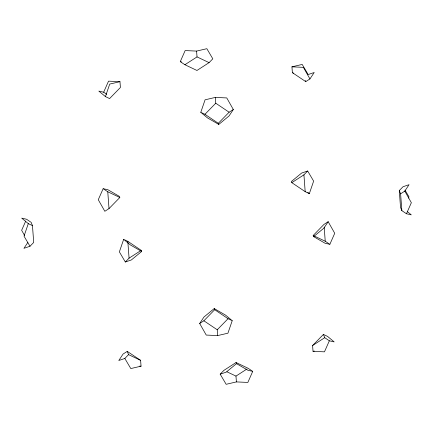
<?xml version="1.0" encoding="UTF-8"?>
<svg xmlns="http://www.w3.org/2000/svg" width="433" height="433" viewBox="0 0 433 433"><rect width="100%" height="100%" fill="white"/><g stroke="black" fill="none" stroke-linecap="round" stroke-linejoin="round"><path stroke-width="0.65" d="M29.98 246.263L33.709 242.437L32.464 225.615L31.149 222.356L26.532 219.25L21.715 218.135L28.302 223.634L24.015 236.147L29.98 246.263L23.95 248.315L27.853 242.415M105.43 96.591L109.717 84.078L119.973 81.68L120.401 87.488L109.592 98.572L105.43 96.591L98.838 91.098L103.655 92.207L106.734 94.28M123.659 239.362L119.367 251.882L125.337 261.997L131.367 259.946L141.651 251.465L141.196 250.344L127.822 241.343L123.659 239.362L130.246 244.861L141.651 251.465M200.782 112.326L205.074 99.812L215.331 97.414L226.768 97.939L233.322 109.517L229.062 115.947L218.779 124.428L207.375 117.819L200.782 112.326L204.944 114.307L218.324 123.302L218.779 124.428M232.218 320.674L227.926 333.188L217.669 335.586L206.232 335.061L199.678 323.483L203.938 317.053L214.221 308.572L225.625 315.181L232.218 320.674L228.056 318.693L214.676 309.698L214.221 308.572M309.341 193.638L313.633 181.118L307.663 171.003L301.633 173.054L291.349 181.535L291.804 182.656L305.178 191.657L309.341 193.638L307.82 192.366M408.557 198.108L408.985 196.853L405.012 190.109M25.715 221.09L21.65 230.302L24.6 235.514M103.655 92.207L108.537 81.155L119.973 81.68M103.151 188.664L98.269 199.721L104.829 211.299L109.013 208.592L119.827 197.508L119.373 196.387L107.969 189.778L103.151 188.664L107.768 191.77L119.827 197.508M180.274 61.627L185.156 50.569L196.593 51.094L206.85 48.696L212.814 58.818L209.079 62.639L196.95 70.471L184.891 64.728L180.274 61.627L181.481 61.903M252.726 371.373L247.844 382.431L236.407 381.906L226.15 384.304L220.186 374.182L223.921 370.361L236.05 362.529L248.109 368.272L252.726 371.373L247.909 370.264L236.505 363.655L236.05 362.529M329.849 244.336L334.731 233.279L328.171 221.701L323.987 224.408L313.173 235.492L313.627 236.613L325.031 243.222L329.849 244.336L325.232 241.23L313.173 235.492M329.345 340.793L324.463 351.845L313.027 351.32L312.599 345.512L323.408 334.428L327.57 336.409L334.162 341.902L329.345 340.793L324.728 337.686L323.408 334.428M406.468 213.75L411.35 202.698L404.795 191.121L409.05 184.685L403.02 186.737L399.291 190.563L400.536 207.385L401.851 210.644L406.468 213.75L411.285 214.865L407.231 211.483M309.941 78.93L314.201 72.5L308.172 74.546L302.202 64.43L291.95 66.828L292.378 72.636L305.758 81.631L309.941 78.93L303.387 67.353L291.95 66.828M328.171 221.701L323.916 228.137L313.627 236.613M204.944 114.307L215.758 103.222L215.331 97.414M218.324 123.302L229.133 112.217L233.322 109.517M125.337 261.997L129.066 258.171L141.196 250.344M124.828 358.454L128.563 354.627L127.242 351.369L123.059 354.07L118.799 360.5L124.828 358.454L130.798 368.57L141.05 366.172L140.622 360.364L127.242 351.369M291.804 182.656L303.934 174.829L307.663 171.003M199.678 323.483L203.867 320.783L214.676 309.698M217.669 335.586L217.242 329.778L228.056 318.693M236.505 363.655L226.215 372.136L220.186 374.182M184.891 64.728L197.026 56.902L209.079 62.639M401.851 210.644L400.606 193.822L404.795 191.121M226.93 371.795L235.974 376.098L247.005 368.981M312.599 345.512L324.728 337.686M313.027 351.32L314.309 351.022M139.707 366.107L141.05 366.172M292.378 72.636L293.585 73.209M28.302 223.634L32.464 225.615M128.563 354.627L140.622 360.364M215.758 103.222L229.133 112.217M203.867 320.783L217.242 329.778M399.291 190.563L400.606 193.822M305.314 80.549L305.758 81.631M324.187 227.098L325.232 241.23M303.934 174.829L305.178 191.657M235.974 376.098L236.407 381.906M196.593 51.094L197.026 56.902M127.822 241.343L129.066 258.171M107.768 191.77L109.013 208.592"/></g></svg>
